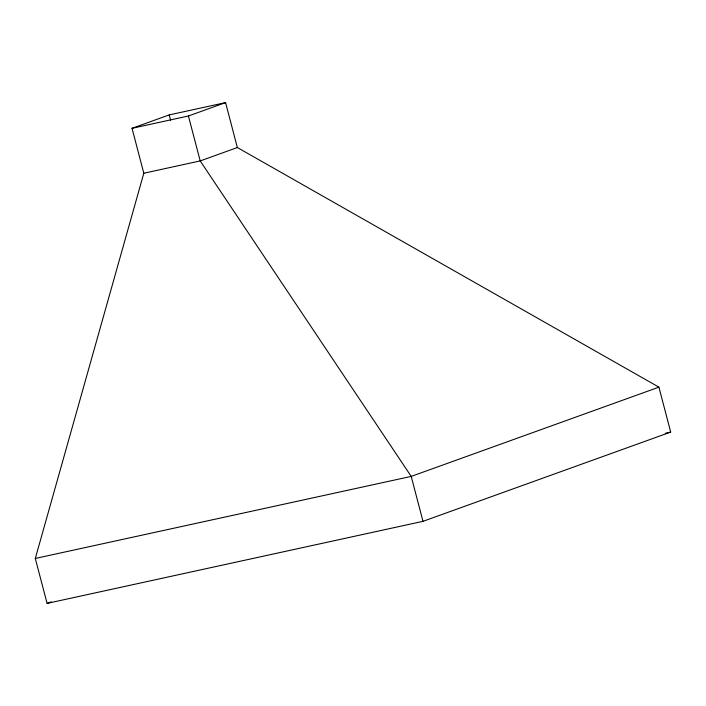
<?xml version="1.0" encoding="UTF-8"?>
<svg xmlns="http://www.w3.org/2000/svg" width="706" height="706" viewBox="0 0 706 706"><rect width="100%" height="100%" fill="white"/><g stroke="black" fill="none" stroke-linecap="round" stroke-linejoin="round"><path stroke-width="1.06" d="M35.3 558.464L143.812 173.235L132.031 128.307L169.184 114.919L225.576 102.608L237.357 147.536L658.91 387.153L670.7 432.081L423 521.328L47.09 603.392L35.3 558.464L411.21 476.4L658.91 387.153M132.031 128.307L188.414 115.996L225.576 102.608M237.357 147.536L200.204 160.924L143.812 173.235M47.09 603.392L51.229 601.9M665.317 433.255L670.7 432.081M423 521.328L411.21 476.4L200.204 160.924L188.414 115.996M169.184 114.919L170.552 120.144"/></g></svg>
